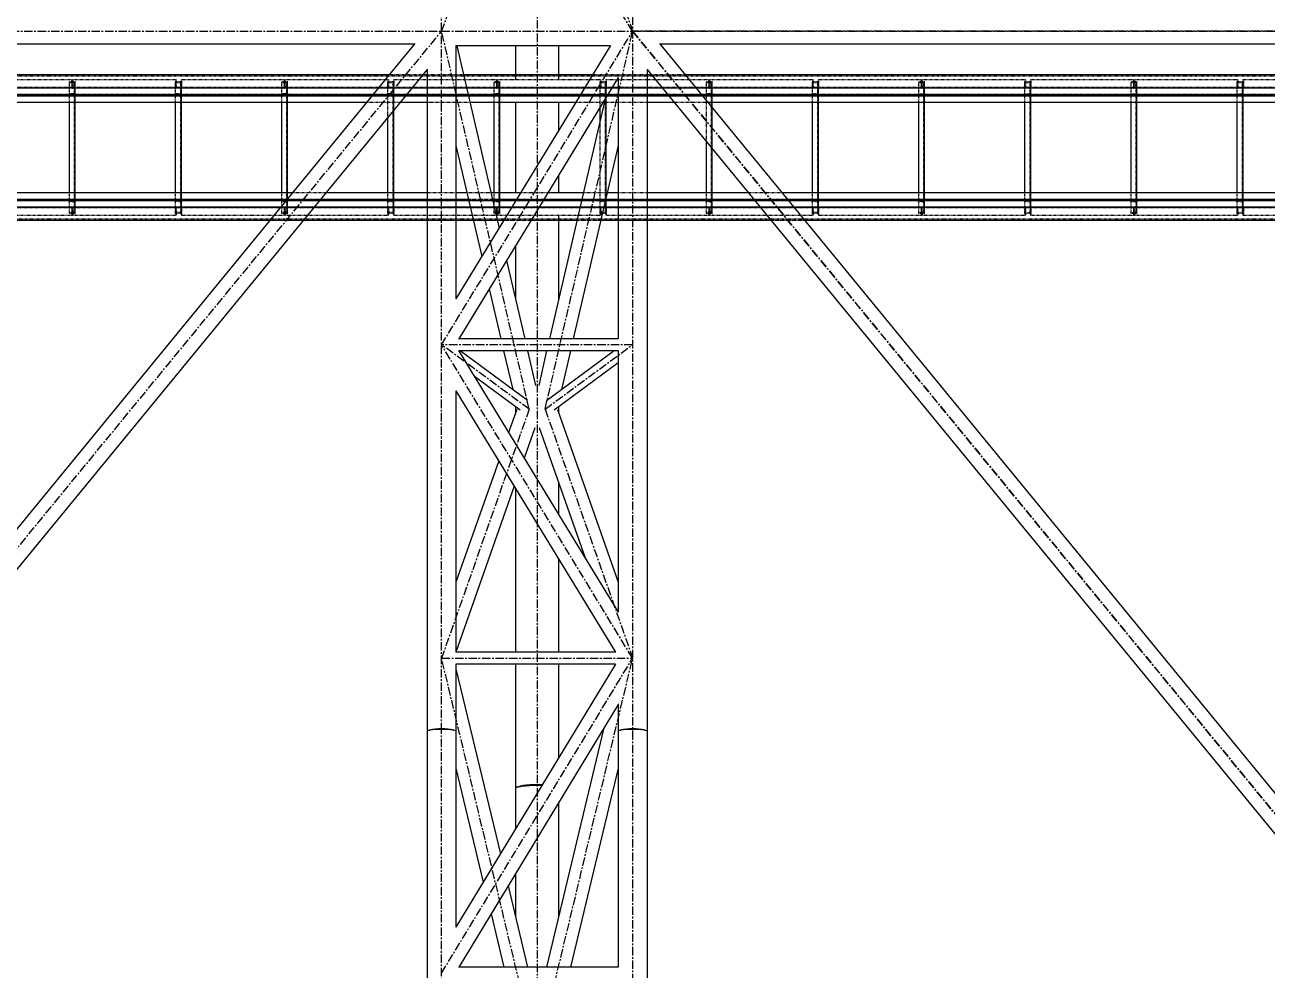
# Model space of a CAD drawing. Header units: millimetres. Extents: x 5143 to 30813, y 232 to 21408.
# Drawn here: x 16332 to 17503, y 16635 to 17526 of the extents above; entities that cross this region are included whole.
import ezdxf

# ---------------------------------------------------------------- set-up
doc = ezdxf.new("R2010")
doc.units = ezdxf.units.MM
doc.header["$LTSCALE"] = 0.25
for name, pattern in [('CENTER', [50.8, 31.75, -6.35, 6.35, -6.35]), ('XKITLINE00', [0]), ('XKITLINE02', [4, 2, -2]), ('XKITLINE03', [6, 3, -1, 1, -1])]:
    doc.linetypes.add(name, pattern=pattern)

msp = doc.modelspace()

# ---------------------------------------------------------------- linework, layer by layer
at = {"color": 8, "linetype": 'CENTER'}
for p, q in [((16725, 16860.1), (16725, 18041.9)), ((16905, 18041.9), (16905, 16860.1)), ((16815, 17975), (16815, 16806.3)), ((16905, 17520), (16725, 17815.4)), ((16807.5, 17754.7), (16725, 17520)), ((16822.5, 17754.7), (16905, 17520)), ((15265, 15740.3), (16725, 17520)), ((15265, 17520), (16725, 17520)), ((16725, 17224.5), (16905, 17520)), ((16725, 17520), (16905, 17520)), ((16807.5, 17163.8), (16725, 17520)), ((16822.5, 17163.8), (16905, 17520)), ((17635, 17520), (16905, 17520)), ((16905, 17520), (17635, 16630.1)), ((17635, 16630.1), (16905, 17520)), ((16905, 17520), (17635, 17520)), ((16905, 16929.1), (16725, 17224.5)), ((16905, 17224.5), (16725, 17224.5)), ((16807.5, 17163.8), (16725, 17224.5)), ((16822.5, 17163.8), (16905, 17224.5)), ((16807.5, 17163.8), (16725, 16929.1)), ((16822.5, 17163.8), (16905, 16929.1)), ((16725, 16632.2), (16905, 16929.1)), ((16725, 16929.1), (16905, 16929.1)), ((16807.5, 16585.3), (16725, 16929.1)), ((16822.5, 16585.3), (16905, 16929.1)), ((16725, 15740.3), (16725, 16860.1)), ((16905, 16860.1), (16905, 15740.3)), ((16815, 16806.3), (16815, 15914.4))]:
    msp.add_line(p, q, dxfattribs=at)
at = {"color": 8, "linetype": 'XKITLINE00'}
for p, q in [((16699.2, 17507.8), (15290.7, 17507.8)), ((16699.8, 17508.4), (15994.5, 16648.8)), ((16884.1, 17506.6), (16738.6, 17267.9)), ((16738.6, 17506.6), (16738.6, 17267.9)), ((16883.9, 17506.3), (16738.6, 17506.3)), ((16739.4, 17506.3), (16779.2, 17334.5)), ((16794.7, 17506.3), (16794.7, 17474.3)), ((16835.3, 17506.3), (16835.3, 17474.3)), ((16930.3, 17508.4), (17635, 16649.3)), ((16930.3, 17508.4), (17635, 16649.3)), ((17635, 17507.8), (16930.7, 17507.8)), ((17635, 17507.8), (16930.7, 17507.8)), ((16711.3, 17484.1), (16010.8, 16630.1)), ((16711.3, 17484.4), (16711.3, 16860.1)), ((16918.6, 17484.4), (16918.6, 16860.1)), ((16918.6, 17484.1), (17619.2, 16630.1)), ((16918.6, 17484.1), (17619.2, 16630.1)), ((16891.3, 17476.6), (16741.2, 17230.2)), ((16891.3, 17476.6), (16891.3, 17230.2)), ((16794.7, 17460.6), (16794.7, 17460.3)), ((16835.3, 17460.6), (16835.3, 17460.3)), ((16794.7, 17452.8), (16794.7, 17367.8)), ((16879, 17456.4), (16826.6, 17230.2)), ((16835.3, 17452.8), (16835.3, 17426.5)), ((16738.6, 17412.5), (16762.9, 17307.7)), ((16891.3, 17412.5), (16849.1, 17230.2)), ((16835.3, 17384.6), (16835.3, 17367.8)), ((16794.7, 17360.3), (16794.7, 17360)), ((16835.3, 17360.3), (16835.3, 17360)), ((16835.3, 17346.3), (16835.3, 17267.6)), ((16794.7, 17318), (16794.7, 17267.6)), ((16786.2, 17304.1), (16803.3, 17230.2)), ((16770, 17277.4), (16780.9, 17230.2)), ((16891.5, 17230.2), (16741, 17230.2)), ((16741.1, 17219), (16891.3, 16972.4)), ((16891.3, 17218.8), (16741.2, 17218.8)), ((16806.1, 17171.9), (16742.4, 17218.8)), ((16783.5, 17218.8), (16792, 17182.3)), ((16806, 17218.8), (16813.6, 17186.1)), ((16824, 17218.8), (16816.5, 17186.2)), ((16887.7, 17218.8), (16823.7, 17171.7)), ((16846.5, 17218.8), (16838, 17182.3)), ((16891.3, 17219), (16891.3, 16972.4)), ((16891.3, 17207.4), (16831, 17163)), ((16799.1, 17162.9), (16756, 17194.7)), ((16738.6, 17181.2), (16888.8, 16934.8)), ((16738.6, 17181.2), (16738.6, 16934.8)), ((16794.7, 17166.1), (16794.7, 17160.4)), ((16835.3, 17166.2), (16835.3, 17160.4)), ((16795.8, 17163.5), (16788.2, 17141.8)), ((16834.2, 17163.4), (16891.3, 17000.9)), ((16812.9, 17146.3), (16802.9, 17117.6)), ((16817, 17146.5), (16860.2, 17023.6)), ((16778.8, 17115.2), (16738.6, 17000.9)), ((16793.5, 17091.1), (16738.6, 16934.9)), ((16794.7, 17089.2), (16794.7, 16934.8)), ((16835.3, 17094.4), (16835.3, 17064.4)), ((16835.3, 17022.5), (16835.3, 16934.8)), ((16889, 16934.8), (16738.5, 16934.8)), ((16888.8, 16923.5), (16738.6, 16675.7)), ((16738.6, 16923.5), (16738.6, 16860.1)), ((16888.8, 16923.4), (16738.6, 16923.4)), ((16794.7, 16923.4), (16794.7, 16806.3)), ((16835.3, 16923.4), (16835.3, 16835.2)), ((16738.6, 16919.1), (16780.5, 16744.8)), ((16891.3, 16885.5), (16741.2, 16637.9)), ((16891.3, 16886), (16891.3, 16860.1)), ((16716.5, 16862), (16714.3, 16861.6)), ((16716.9, 16861.9), (16714.8, 16861.5)), ((16719.1, 16862.3), (16716.5, 16862)), ((16719.1, 16861.8), (16716.5, 16861.5)), ((16719.3, 16862.2), (16716.9, 16861.9)), ((16722, 16862.4), (16719.1, 16862.3)), ((16722, 16861.9), (16719.1, 16861.8)), ((16722.1, 16862.3), (16719.3, 16862.2)), ((16725, 16862.5), (16722, 16862.4)), ((16725, 16861.9), (16722, 16861.9)), ((16725, 16862.4), (16722.1, 16862.3)), ((16728, 16862.4), (16725, 16862.5)), ((16727.9, 16862.3), (16725, 16862.4)), ((16728, 16861.9), (16725, 16861.9)), ((16730.7, 16862.2), (16727.9, 16862.3)), ((16730.9, 16862.3), (16728, 16862.4)), ((16730.9, 16861.8), (16728, 16861.9)), ((16733.1, 16861.9), (16730.7, 16862.2)), ((16733.5, 16862), (16730.9, 16862.3)), ((16733.5, 16861.5), (16730.9, 16861.8)), ((16735.2, 16861.5), (16733.1, 16861.9)), ((16735.7, 16861.6), (16733.5, 16862)), ((16878, 16863.5), (16823.9, 16637.9)), ((16896.5, 16862), (16894.3, 16861.6)), ((16896.9, 16861.9), (16894.8, 16861.5)), ((16899.1, 16862.2), (16896.5, 16862)), ((16899.1, 16861.8), (16896.5, 16861.5)), ((16899.3, 16862.2), (16896.9, 16861.9)), ((16902, 16862.4), (16899.1, 16862.2)), ((16902, 16861.9), (16899.1, 16861.8)), ((16902.1, 16862.3), (16899.3, 16862.2)), ((16905, 16862.5), (16902, 16862.4)), ((16905, 16861.9), (16902, 16861.9)), ((16905, 16862.4), (16902.1, 16862.3)), ((16908, 16862.4), (16905, 16862.5)), ((16907.9, 16862.3), (16905, 16862.4)), ((16908, 16861.9), (16905, 16861.9)), ((16910.7, 16862.2), (16907.9, 16862.3)), ((16910.9, 16862.2), (16908, 16862.4)), ((16910.9, 16861.8), (16908, 16861.9)), ((16913.1, 16861.9), (16910.7, 16862.2)), ((16913.5, 16862), (16910.9, 16862.2)), ((16913.5, 16861.5), (16910.9, 16861.8)), ((16915.2, 16861.5), (16913.1, 16861.9)), ((16915.7, 16861.6), (16913.5, 16862)), ((16711.7, 16860.6), (16711.3, 16860.1)), ((16711.7, 16860.5), (16711.3, 16860.1)), ((16711.3, 16860.1), (16711.3, 15786)), ((16712.7, 16861.1), (16711.7, 16860.6)), ((16712.7, 16860.9), (16711.7, 16860.5)), ((16714.3, 16861.6), (16712.7, 16861.1)), ((16714.3, 16861.3), (16712.7, 16860.9)), ((16713.2, 16861.1), (16713, 16861)), ((16714.8, 16861.5), (16713.2, 16861.1)), ((16716.5, 16861.5), (16714.3, 16861.3)), ((16735.7, 16861.3), (16733.5, 16861.5)), ((16736.8, 16861.1), (16735.2, 16861.5)), ((16737.3, 16861.1), (16735.7, 16861.6)), ((16737.3, 16860.9), (16735.7, 16861.3)), ((16737, 16861), (16736.8, 16861.1)), ((16738.3, 16860.6), (16737.3, 16861.1)), ((16738.3, 16860.5), (16737.3, 16860.9)), ((16738.3, 16860.6), (16738.6, 16860.1)), ((16738.3, 16860.5), (16738.6, 16860.1)), ((16738.6, 16860.1), (16738.6, 16675.7)), ((16891.7, 16860.6), (16891.3, 16860.1)), ((16891.7, 16860.5), (16891.3, 16860.1)), ((16891.3, 16860.1), (16891.3, 16637.9)), ((16892.7, 16861.1), (16891.7, 16860.6)), ((16892.7, 16860.9), (16891.7, 16860.5)), ((16894.3, 16861.6), (16892.7, 16861.1)), ((16894.3, 16861.3), (16892.7, 16860.9)), ((16893.2, 16861.1), (16893, 16861)), ((16894.8, 16861.5), (16893.2, 16861.1)), ((16896.5, 16861.5), (16894.3, 16861.3)), ((16915.7, 16861.3), (16913.5, 16861.5)), ((16916.8, 16861.1), (16915.2, 16861.5)), ((16917.3, 16861.1), (16915.7, 16861.6)), ((16917.3, 16860.9), (16915.7, 16861.3)), ((16917, 16861), (16916.8, 16861.1)), ((16918.3, 16860.6), (16917.3, 16861.1)), ((16918.3, 16860.5), (16917.3, 16860.9)), ((16918.3, 16860.6), (16918.6, 16860.1)), ((16918.3, 16860.5), (16918.6, 16860.1)), ((16918.6, 16860.1), (16918.6, 15786)), ((16738.6, 16825.3), (16764.3, 16718.1)), ((16891.3, 16825.3), (16846.4, 16637.9)), ((16795, 16806.9), (16794.7, 16806.3)), ((16795, 16806.8), (16794.7, 16806.3)), ((16794.7, 16806.3), (16794.7, 16768.2)), ((16795.9, 16807.5), (16795, 16806.9)), ((16795.9, 16807.2), (16795, 16806.8)), ((16797.4, 16808), (16795.9, 16807.5)), ((16797.4, 16807.6), (16795.9, 16807.2)), ((16799.4, 16808.5), (16797.4, 16808)), ((16799.4, 16808), (16797.4, 16807.6)), ((16798.4, 16807.9), (16797.9, 16807.7)), ((16800.3, 16808.4), (16798.4, 16807.9)), ((16801.9, 16809), (16799.4, 16808.5)), ((16801.9, 16808.4), (16799.4, 16808)), ((16802.7, 16808.8), (16800.3, 16808.4)), ((16804.8, 16809.3), (16801.9, 16809)), ((16804.8, 16808.6), (16801.9, 16808.4)), ((16805.4, 16809.2), (16802.7, 16808.8)), ((16808.1, 16809.6), (16804.8, 16809.3)), ((16808.1, 16808.8), (16804.8, 16808.6)), ((16808.5, 16809.4), (16805.4, 16809.2)), ((16811.5, 16809.7), (16808.1, 16809.6)), ((16811.5, 16809), (16808.1, 16808.8)), ((16811.7, 16809.5), (16808.5, 16809.4)), ((16815, 16809.8), (16811.5, 16809.7)), ((16815, 16809), (16811.5, 16809)), ((16815, 16809.6), (16811.7, 16809.5)), ((16818.5, 16809.7), (16815, 16809.8)), ((16818.3, 16809.5), (16815, 16809.6)), ((16818.5, 16809), (16815, 16809)), ((16819.7, 16809.5), (16818.3, 16809.5)), ((16819.8, 16809.7), (16818.5, 16809.7)), ((16819.4, 16808.9), (16818.5, 16809)), ((16835.3, 16793), (16835.3, 16685.5)), ((16794.7, 16726.1), (16794.7, 16685.5)), ((16787.7, 16714.6), (16806.1, 16637.9)), ((16771.6, 16688), (16783.6, 16637.9)), ((16891.4, 16637.9), (16741, 16637.9))]:
    msp.add_line(p, q, dxfattribs=at)
at = {"color": 3, "linetype": 'XKITLINE02'}
for p, q in [((17635, 17478.1), (13535, 17478.1)), ((17635, 17477.6), (13535, 17477.6)), ((16377.2, 17474.3), (16279.6, 17474.3)), ((16374.5, 17348.3), (16374.5, 17472.3)), ((16380, 17472.3), (16374.5, 17472.3)), ((16380, 17472.3), (16374.5, 17472.3)), ((16374.5, 17471.6), (16374.5, 17472.3)), ((16379.3, 17471.2), (16374.5, 17471.6)), ((16376.7, 17474.3), (16376.7, 17467.1)), ((16377.2, 17466.3), (16377.2, 17474.3)), ((16475.1, 17474.3), (16377.2, 17474.3)), ((16377.2, 17466.3), (16377.2, 17474.3)), ((16377.8, 17474.3), (16377.8, 17467.1)), ((16379.3, 17348.3), (16379.3, 17472.3)), ((16379.3, 17461.3), (16379.3, 17471.2)), ((16380, 17348.3), (16380, 17472.3)), ((16380, 17460.3), (16380, 17472.3)), ((16474.5, 17474.3), (16474.5, 17466.3)), ((16474.5, 17348.3), (16474.5, 17472.3)), ((16480, 17472.3), (16474.5, 17472.3)), ((16480, 17472.3), (16474.5, 17472.3)), ((16474.5, 17471.6), (16474.5, 17472.3)), ((16479.3, 17471.2), (16474.5, 17471.6)), ((16475.1, 17474.3), (16475.1, 17467.1)), ((16479.3, 17348.3), (16479.3, 17472.3)), ((16479.3, 17461.3), (16479.3, 17471.2)), ((16577.2, 17474.3), (16479.6, 17474.3)), ((16479.6, 17474.3), (16479.6, 17467.1)), ((16480, 17348.3), (16480, 17472.3)), ((16480, 17460.3), (16480, 17472.3)), ((16480.2, 17474.3), (16480.2, 17466.3)), ((16574.5, 17348.3), (16574.5, 17472.3)), ((16580, 17472.3), (16574.5, 17472.3)), ((16580, 17472.3), (16574.5, 17472.3)), ((16574.5, 17471.6), (16574.5, 17472.3)), ((16579.3, 17471.2), (16574.5, 17471.6)), ((16576.7, 17474.3), (16576.7, 17467.1)), ((16577.2, 17466.3), (16577.2, 17474.3)), ((16675.1, 17474.3), (16577.2, 17474.3)), ((16577.2, 17466.3), (16577.2, 17474.3)), ((16577.8, 17474.3), (16577.8, 17467.1)), ((16579.3, 17348.3), (16579.3, 17472.3)), ((16579.3, 17461.3), (16579.3, 17471.2)), ((16580, 17348.3), (16580, 17472.3)), ((16580, 17460.3), (16580, 17472.3)), ((16674.5, 17474.3), (16674.5, 17466.3)), ((16674.5, 17348.3), (16674.5, 17472.3)), ((16680, 17472.3), (16674.5, 17472.3)), ((16680, 17472.3), (16674.5, 17472.3)), ((16674.5, 17471.6), (16674.5, 17472.3)), ((16679.3, 17471.2), (16674.5, 17471.6)), ((16675.1, 17474.3), (16675.1, 17467.1)), ((16707.1, 17479), (16675.6, 17479)), ((16679.3, 17348.3), (16679.3, 17472.3)), ((16679.3, 17461.3), (16679.3, 17471.2)), ((16777.2, 17474.3), (16679.6, 17474.3)), ((16679.6, 17474.3), (16679.6, 17467.1)), ((16680, 17348.3), (16680, 17472.3)), ((16680, 17460.3), (16680, 17472.3)), ((16680.2, 17474.3), (16680.2, 17466.3)), ((16745.7, 17479), (16711.3, 17479)), ((16774.5, 17348.3), (16774.5, 17472.3)), ((16780, 17472.3), (16774.5, 17472.3)), ((16780, 17472.3), (16774.5, 17472.3)), ((16774.5, 17471.6), (16774.5, 17472.3)), ((16779.3, 17471.2), (16774.5, 17471.6)), ((16776.7, 17474.3), (16776.7, 17467.1)), ((16777.2, 17466.3), (16777.2, 17474.3)), ((16875.1, 17474.3), (16777.2, 17474.3)), ((16777.2, 17466.3), (16777.2, 17474.3)), ((16777.8, 17474.3), (16777.8, 17467.1)), ((16779.3, 17348.3), (16779.3, 17472.3)), ((16779.3, 17461.3), (16779.3, 17471.2)), ((16780, 17348.3), (16780, 17472.3)), ((16780, 17460.3), (16780, 17472.3)), ((16918.6, 17479), (16867.2, 17479)), ((16874.5, 17474.3), (16874.5, 17466.3)), ((16874.5, 17348.3), (16874.5, 17472.3)), ((16880, 17472.3), (16874.5, 17472.3)), ((16880, 17472.3), (16874.5, 17472.3)), ((16874.5, 17471.6), (16874.5, 17472.3)), ((16879.3, 17471.2), (16874.5, 17471.6)), ((16875.1, 17474.3), (16875.1, 17467.1)), ((16879.3, 17348.3), (16879.3, 17472.3)), ((16879.3, 17461.3), (16879.3, 17471.2)), ((16920.3, 17474.3), (16879.6, 17474.3)), ((16879.6, 17474.3), (16879.6, 17467.1)), ((16880, 17348.3), (16880, 17472.3)), ((16880, 17460.3), (16880, 17472.3)), ((16880.2, 17474.3), (16880.2, 17466.3)), ((16977.2, 17474.3), (16918.6, 17474.3)), ((16954.4, 17479), (16922.9, 17479)), ((16974.5, 17348.3), (16974.5, 17472.3)), ((16980, 17472.3), (16974.5, 17472.3)), ((16980, 17472.3), (16974.5, 17472.3)), ((16974.5, 17471.6), (16974.5, 17472.3)), ((16979.3, 17471.2), (16974.5, 17471.6)), ((16976.7, 17474.3), (16976.7, 17467.1)), ((16977.2, 17466.3), (16977.2, 17474.3)), ((17075.1, 17474.3), (16977.2, 17474.3)), ((16977.2, 17466.3), (16977.2, 17474.3)), ((16977.8, 17474.3), (16977.8, 17467.1)), ((16979.3, 17348.3), (16979.3, 17472.3)), ((16979.3, 17461.3), (16979.3, 17471.2)), ((16980, 17348.3), (16980, 17472.3)), ((16980, 17460.3), (16980, 17472.3)), ((17074.5, 17474.3), (17074.5, 17466.3)), ((17074.5, 17348.3), (17074.5, 17472.3)), ((17080, 17472.3), (17074.5, 17472.3)), ((17080, 17472.3), (17074.5, 17472.3)), ((17074.5, 17471.6), (17074.5, 17472.3)), ((17079.3, 17471.2), (17074.5, 17471.6)), ((17075.1, 17474.3), (17075.1, 17467.1)), ((17079.3, 17348.3), (17079.3, 17472.3)), ((17079.3, 17461.3), (17079.3, 17471.2)), ((17177.2, 17474.3), (17079.6, 17474.3)), ((17079.6, 17474.3), (17079.6, 17467.1)), ((17080, 17348.3), (17080, 17472.3)), ((17080, 17460.3), (17080, 17472.3)), ((17080.2, 17474.3), (17080.2, 17466.3)), ((17174.5, 17348.3), (17174.5, 17472.3)), ((17180, 17472.3), (17174.5, 17472.3)), ((17180, 17472.3), (17174.5, 17472.3)), ((17174.5, 17471.6), (17174.5, 17472.3)), ((17179.3, 17471.2), (17174.5, 17471.6)), ((17176.7, 17474.3), (17176.7, 17467.1)), ((17275.1, 17474.3), (17177.2, 17474.3)), ((17177.2, 17466.3), (17177.2, 17474.3)), ((17177.2, 17466.3), (17177.2, 17474.3)), ((17177.8, 17474.3), (17177.8, 17467.1)), ((17179.3, 17348.3), (17179.3, 17472.3)), ((17179.3, 17461.3), (17179.3, 17471.2)), ((17180, 17348.3), (17180, 17472.3)), ((17180, 17460.3), (17180, 17472.3)), ((17274.5, 17474.3), (17274.5, 17466.3)), ((17274.5, 17348.3), (17274.5, 17472.3)), ((17280, 17472.3), (17274.5, 17472.3)), ((17280, 17472.3), (17274.5, 17472.3)), ((17274.5, 17471.6), (17274.5, 17472.3)), ((17279.3, 17471.2), (17274.5, 17471.6)), ((17275.1, 17474.3), (17275.1, 17467.1)), ((17279.3, 17348.3), (17279.3, 17472.3)), ((17279.3, 17461.3), (17279.3, 17471.2)), ((17377.2, 17474.3), (17279.6, 17474.3)), ((17279.6, 17474.3), (17279.6, 17467.1)), ((17280, 17348.3), (17280, 17472.3)), ((17280, 17460.3), (17280, 17472.3)), ((17280.2, 17474.3), (17280.2, 17466.3)), ((17374.5, 17348.3), (17374.5, 17472.3)), ((17380, 17472.3), (17374.5, 17472.3)), ((17380, 17472.3), (17374.5, 17472.3)), ((17374.5, 17471.6), (17374.5, 17472.3)), ((17379.3, 17471.2), (17374.5, 17471.6)), ((17376.7, 17474.3), (17376.7, 17467.1)), ((17475.1, 17474.3), (17377.2, 17474.3)), ((17377.2, 17466.3), (17377.2, 17474.3)), ((17377.2, 17466.3), (17377.2, 17474.3)), ((17377.8, 17474.3), (17377.8, 17467.1)), ((17379.3, 17348.3), (17379.3, 17472.3)), ((17379.3, 17461.3), (17379.3, 17471.2)), ((17380, 17348.3), (17380, 17472.3)), ((17380, 17460.3), (17380, 17472.3)), ((17474.5, 17474.3), (17474.5, 17466.3)), ((17474.5, 17348.3), (17474.5, 17472.3)), ((17480, 17472.3), (17474.5, 17472.3)), ((17480, 17472.3), (17474.5, 17472.3)), ((17474.5, 17471.6), (17474.5, 17472.3)), ((17479.3, 17471.2), (17474.5, 17471.6)), ((17475.1, 17474.3), (17475.1, 17467.1)), ((17479.3, 17348.3), (17479.3, 17472.3)), ((17479.3, 17461.3), (17479.3, 17471.2)), ((17577.2, 17474.3), (17479.6, 17474.3)), ((17479.6, 17474.3), (17479.6, 17467.1)), ((17480, 17348.3), (17480, 17472.3)), ((17480, 17460.3), (17480, 17472.3)), ((17480.2, 17474.3), (17480.2, 17466.3)), ((17635, 17460.4), (13535, 17460.4)), ((17635, 17460.3), (13535, 17460.3)), ((17635, 17459.8), (13535, 17459.8)), ((17635, 17459.4), (13535, 17459.4)), ((17635, 17459), (13575, 17459)), ((16376.7, 17467.1), (16274.3, 17467.1)), ((16377.2, 17466.3), (16274.3, 17466.3)), ((16371.4, 17467.1), (16371.4, 17466.3)), ((16379.3, 17461.3), (16374.5, 17461)), ((16374.5, 17460.3), (16374.5, 17461)), ((16380, 17460.3), (16374.5, 17460.3)), ((16480.3, 17466.3), (16377.2, 17466.3)), ((16380, 17466.3), (16377.2, 17466.3)), ((16480.3, 17467.1), (16377.8, 17467.1)), ((16383, 17467.1), (16383, 17466.3)), ((16576.7, 17467.1), (16474.3, 17467.1)), ((16474.3, 17467.1), (16474.3, 17466.3)), ((16577.2, 17466.3), (16474.3, 17466.3)), ((16479.3, 17461.3), (16474.5, 17461)), ((16474.5, 17460.3), (16474.5, 17461)), ((16480, 17460.3), (16474.5, 17460.3)), ((16480.3, 17467.1), (16480.3, 17466.3)), ((16571.4, 17467.1), (16571.4, 17466.3)), ((16579.3, 17461.3), (16574.5, 17461)), ((16574.5, 17460.3), (16574.5, 17461)), ((16580, 17460.3), (16574.5, 17460.3)), ((16680.3, 17466.3), (16577.2, 17466.3)), ((16672.1, 17466.3), (16577.2, 17466.3)), ((16680.3, 17467.1), (16577.8, 17467.1)), ((16583, 17467.1), (16583, 17466.3)), ((16690.7, 17459), (16659.2, 17459)), ((16776.7, 17467.1), (16674.3, 17467.1)), ((16674.3, 17467.1), (16674.3, 17466.3)), ((16777.2, 17466.3), (16674.3, 17466.3)), ((16679.3, 17461.3), (16674.5, 17461)), ((16674.5, 17460.3), (16674.5, 17461)), ((16680, 17460.3), (16674.5, 17460.3)), ((16748.7, 17466.3), (16680.2, 17466.3)), ((16680.3, 17467.1), (16680.3, 17466.3)), ((16750.4, 17459), (16711.3, 17459)), ((16771.4, 17467.1), (16771.4, 17466.3)), ((16779.3, 17461.3), (16774.5, 17461)), ((16774.5, 17460.3), (16774.5, 17461)), ((16780, 17460.3), (16774.5, 17460.3)), ((16880.3, 17466.3), (16777.2, 17466.3)), ((16860.3, 17466.3), (16777.2, 17466.3)), ((16880.3, 17467.1), (16777.8, 17467.1)), ((16783, 17467.1), (16783, 17466.3)), ((16918.6, 17459), (16855.1, 17459)), ((16976.7, 17467.1), (16874.3, 17467.1)), ((16921.8, 17467.1), (16874.3, 17467.1)), ((16874.3, 17467.1), (16874.3, 17466.3)), ((16964.8, 17466.3), (16874.3, 17466.3)), ((16879.3, 17461.3), (16874.5, 17461)), ((16874.5, 17460.3), (16874.5, 17461)), ((16880, 17460.3), (16874.5, 17460.3)), ((16880.3, 17467.1), (16880.3, 17466.3)), ((16977.2, 17466.3), (16921.8, 17466.3)), ((16970.8, 17459), (16939.3, 17459)), ((16971.4, 17467.1), (16971.4, 17466.3)), ((16979.3, 17461.3), (16974.5, 17461)), ((16974.5, 17460.3), (16974.5, 17461)), ((16980, 17460.3), (16974.5, 17460.3)), ((17080.3, 17466.3), (16977.2, 17466.3)), ((16980, 17466.3), (16977.2, 17466.3)), ((17080.3, 17467.1), (16977.8, 17467.1)), ((16983, 17467.1), (16983, 17466.3)), ((17176.7, 17467.1), (17074.3, 17467.1)), ((17074.3, 17467.1), (17074.3, 17466.3)), ((17177.2, 17466.3), (17074.3, 17466.3)), ((17079.3, 17461.3), (17074.5, 17461)), ((17074.5, 17460.3), (17074.5, 17461)), ((17080, 17460.3), (17074.5, 17460.3)), ((17080.3, 17467.1), (17080.3, 17466.3)), ((17171.4, 17467.1), (17171.4, 17466.3)), ((17174.5, 17461), (17179.3, 17461.3)), ((17174.5, 17460.3), (17174.5, 17461)), ((17180, 17460.3), (17174.5, 17460.3)), ((17280.3, 17466.3), (17177.2, 17466.3)), ((17180, 17466.3), (17177.2, 17466.3)), ((17280.3, 17467.1), (17177.8, 17467.1)), ((17183, 17467.1), (17183, 17466.3)), ((17376.7, 17467.1), (17274.3, 17467.1)), ((17274.3, 17467.1), (17274.3, 17466.3)), ((17377.2, 17466.3), (17274.3, 17466.3)), ((17274.5, 17461), (17279.3, 17461.3)), ((17274.5, 17460.3), (17274.5, 17461)), ((17280, 17460.3), (17274.5, 17460.3)), ((17280.3, 17467.1), (17280.3, 17466.3)), ((17371.4, 17467.1), (17371.4, 17466.3)), ((17374.5, 17461), (17379.3, 17461.3)), ((17374.5, 17460.3), (17374.5, 17461)), ((17380, 17460.3), (17374.5, 17460.3)), ((17480.3, 17466.3), (17377.2, 17466.3)), ((17380, 17466.3), (17377.2, 17466.3)), ((17480.3, 17467.1), (17377.8, 17467.1)), ((17383, 17467.1), (17383, 17466.3)), ((17576.7, 17467.1), (17474.3, 17467.1)), ((17474.3, 17467.1), (17474.3, 17466.3)), ((17577.2, 17466.3), (17474.3, 17466.3)), ((17474.5, 17461), (17479.3, 17461.3)), ((17474.5, 17460.3), (17474.5, 17461)), ((17480, 17460.3), (17474.5, 17460.3)), ((17480.3, 17467.1), (17480.3, 17466.3)), ((16685.6, 17452.8), (16654.1, 17452.8)), ((16751.8, 17452.8), (16711.3, 17452.8)), ((16876.8, 17452.8), (16851.3, 17452.8)), ((16918.6, 17452.8), (16878.2, 17452.8)), ((16975.9, 17452.8), (16944.4, 17452.8)), ((16980, 17409.4), (16980, 17447.8)), ((16874.5, 17348.3), (16874.5, 17436.8)), ((16374.5, 17348.3), (16374.5, 17367.8)), ((16380, 17348.3), (16380, 17367.8)), ((16474.5, 17348.3), (16474.5, 17367.8)), ((16480, 17348.3), (16480, 17367.8)), ((16574.5, 17348.3), (16574.5, 17367.8)), ((16580, 17348.3), (16580, 17367.8)), ((16615.9, 17367.8), (16584.4, 17367.8)), ((16674.5, 17348.3), (16674.5, 17367.8)), ((16680, 17348.3), (16680, 17367.8)), ((16738.6, 17367.8), (16711.3, 17367.8)), ((16771.5, 17367.8), (16749, 17367.8)), ((16774.5, 17348.3), (16774.5, 17367.8)), ((16780, 17348.3), (16780, 17367.8)), ((16825, 17367.8), (16799.5, 17367.8)), ((16881, 17367.8), (16858.5, 17367.8)), ((16918.6, 17367.8), (16891.3, 17367.8)), ((16974.5, 17348.3), (16974.5, 17367.8)), ((16980, 17348.3), (16980, 17367.8)), ((17045.6, 17367.8), (17014.1, 17367.8)), ((17074.5, 17348.3), (17074.5, 17367.8)), ((17080, 17348.3), (17080, 17367.8)), ((17174.5, 17348.3), (17174.5, 17367.8)), ((17180, 17348.3), (17180, 17367.8)), ((17274.5, 17348.3), (17274.5, 17367.8)), ((17280, 17348.3), (17280, 17367.8)), ((17374.5, 17348.3), (17374.5, 17367.8)), ((17380, 17348.3), (17380, 17367.8)), ((17474.5, 17348.3), (17474.5, 17367.8)), ((17480, 17348.3), (17480, 17367.8)), ((17635, 17361.1), (13535, 17361.1)), ((17635, 17360.7), (13535, 17360.7)), ((17635, 17360.3), (13535, 17360.3)), ((17635, 17360.2), (13535, 17360.2)), ((16377.2, 17354.3), (16274.3, 17354.3)), ((16376.7, 17353.5), (16274.3, 17353.5)), ((16371.4, 17354.3), (16371.4, 17353.5)), ((16380, 17360.3), (16374.5, 17360.3)), ((16374.5, 17359.6), (16374.5, 17360.3)), ((16379.3, 17359.2), (16374.5, 17359.6)), ((16376.7, 17353.5), (16376.7, 17346.3)), ((16377.2, 17346.3), (16377.2, 17354.3)), ((16480.3, 17354.3), (16377.2, 17354.3)), ((16377.2, 17346.3), (16377.2, 17354.3)), ((16480.3, 17353.5), (16377.8, 17353.5)), ((16377.8, 17353.5), (16377.8, 17346.3)), ((16379.3, 17349.3), (16379.3, 17359.2)), ((16380, 17348.3), (16380, 17360.3)), ((16383, 17354.3), (16383, 17353.5)), ((16577.2, 17354.3), (16474.3, 17354.3)), ((16474.3, 17354.3), (16474.3, 17353.5)), ((16576.7, 17353.5), (16474.3, 17353.5)), ((16480, 17360.3), (16474.5, 17360.3)), ((16474.5, 17359.6), (16474.5, 17360.3)), ((16479.3, 17359.2), (16474.5, 17359.6)), ((16474.5, 17354.3), (16474.5, 17346.3)), ((16475.1, 17353.5), (16475.1, 17346.3)), ((16479.3, 17349.3), (16479.3, 17359.2)), ((16479.6, 17353.5), (16479.6, 17346.3)), ((16480, 17348.3), (16480, 17360.3)), ((16480.2, 17354.3), (16480.2, 17346.3)), ((16480.3, 17354.3), (16480.3, 17353.5)), ((16571.4, 17354.3), (16571.4, 17353.5)), ((16580, 17360.3), (16574.5, 17360.3)), ((16574.5, 17359.6), (16574.5, 17360.3)), ((16579.3, 17359.2), (16574.5, 17359.6)), ((16576.7, 17353.5), (16576.7, 17346.3)), ((16577.2, 17354.3), (16577.2, 17346.3)), ((16680.3, 17354.3), (16577.2, 17354.3)), ((16577.2, 17354.3), (16577.2, 17346.3)), ((16680.3, 17353.5), (16577.8, 17353.5)), ((16577.8, 17353.5), (16577.8, 17346.3)), ((16610.8, 17361.6), (16579.3, 17361.6)), ((16579.3, 17349.3), (16579.3, 17359.2)), ((16580, 17348.3), (16580, 17360.3)), ((16583, 17354.3), (16583, 17353.5)), ((16777.2, 17354.3), (16674.3, 17354.3)), ((16674.3, 17354.3), (16674.3, 17353.5)), ((16776.7, 17353.5), (16674.3, 17353.5)), ((16680, 17360.3), (16674.5, 17360.3)), ((16674.5, 17359.6), (16674.5, 17360.3)), ((16679.3, 17359.2), (16674.5, 17359.6)), ((16674.5, 17354.3), (16674.5, 17346.3)), ((16675.1, 17353.5), (16675.1, 17346.3)), ((16679.3, 17349.3), (16679.3, 17359.2)), ((16679.6, 17353.5), (16679.6, 17346.3)), ((16680, 17348.3), (16680, 17360.3)), ((16680.2, 17354.3), (16680.2, 17346.3)), ((16680.3, 17354.3), (16680.3, 17353.5)), ((16738.6, 17361.6), (16711.3, 17361.6)), ((16772.9, 17361.6), (16750.4, 17361.6)), ((16771.4, 17354.3), (16771.4, 17353.5)), ((16780, 17360.3), (16774.5, 17360.3)), ((16774.5, 17359.6), (16774.5, 17360.3)), ((16779.3, 17359.2), (16774.5, 17359.6)), ((16776.7, 17353.5), (16776.7, 17346.3)), ((16777.2, 17346.3), (16777.2, 17354.3)), ((16880.3, 17354.3), (16777.2, 17354.3)), ((16777.2, 17346.3), (16777.2, 17354.3)), ((16880.3, 17353.5), (16777.8, 17353.5)), ((16777.8, 17353.5), (16777.8, 17346.3)), ((16779.3, 17349.3), (16779.3, 17359.2)), ((16780, 17348.3), (16780, 17360.3)), ((16783, 17354.3), (16783, 17353.5)), ((16821.3, 17361.6), (16795.7, 17361.6)), ((16879.5, 17361.6), (16857.1, 17361.6)), ((16977.2, 17354.3), (16874.3, 17354.3)), ((16874.3, 17354.3), (16874.3, 17353.5)), ((16976.7, 17353.5), (16874.3, 17353.5)), ((16880, 17360.3), (16874.5, 17360.3)), ((16874.5, 17359.6), (16874.5, 17360.3)), ((16879.3, 17359.2), (16874.5, 17359.6)), ((16874.5, 17354.3), (16874.5, 17346.3)), ((16875.1, 17353.5), (16875.1, 17346.3)), ((16879.3, 17349.3), (16879.3, 17359.2)), ((16879.6, 17353.5), (16879.6, 17346.3)), ((16880, 17348.3), (16880, 17360.3)), ((16880.2, 17354.3), (16880.2, 17346.3)), ((16880.3, 17354.3), (16880.3, 17353.5)), ((16918.6, 17361.6), (16891.3, 17361.6)), ((16971.4, 17354.3), (16971.4, 17353.5)), ((16980, 17360.3), (16974.5, 17360.3)), ((16974.5, 17359.6), (16974.5, 17360.3)), ((16979.3, 17359.2), (16974.5, 17359.6)), ((16976.7, 17353.5), (16976.7, 17346.3)), ((16977.2, 17346.3), (16977.2, 17354.3)), ((17080.3, 17354.3), (16977.2, 17354.3)), ((16977.2, 17346.3), (16977.2, 17354.3)), ((17080.3, 17353.5), (16977.8, 17353.5)), ((16977.8, 17353.5), (16977.8, 17346.3)), ((16979.3, 17349.3), (16979.3, 17359.2)), ((16980, 17348.3), (16980, 17360.3)), ((16983, 17354.3), (16983, 17353.5)), ((17050.7, 17361.6), (17019.2, 17361.6)), ((17177.2, 17354.3), (17074.3, 17354.3)), ((17074.3, 17354.3), (17074.3, 17353.5)), ((17176.7, 17353.5), (17074.3, 17353.5)), ((17080, 17360.3), (17074.5, 17360.3)), ((17074.5, 17359.6), (17074.5, 17360.3)), ((17079.3, 17359.2), (17074.5, 17359.6)), ((17074.5, 17354.3), (17074.5, 17346.3)), ((17075.1, 17353.5), (17075.1, 17346.3)), ((17079.3, 17349.3), (17079.3, 17359.2)), ((17079.6, 17353.5), (17079.6, 17346.3)), ((17080, 17348.3), (17080, 17360.3)), ((17080.2, 17354.3), (17080.2, 17346.3)), ((17080.3, 17354.3), (17080.3, 17353.5)), ((17171.4, 17354.3), (17171.4, 17353.5)), ((17180, 17360.3), (17174.5, 17360.3)), ((17174.5, 17359.6), (17174.5, 17360.3)), ((17179.3, 17359.2), (17174.5, 17359.6)), ((17176.7, 17353.5), (17176.7, 17346.3)), ((17280.3, 17354.3), (17177.2, 17354.3)), ((17177.2, 17346.3), (17177.2, 17354.3)), ((17177.2, 17346.3), (17177.2, 17354.3)), ((17280.3, 17353.5), (17177.8, 17353.5)), ((17177.8, 17353.5), (17177.8, 17346.3)), ((17179.3, 17349.3), (17179.3, 17359.2)), ((17180, 17348.3), (17180, 17360.3)), ((17183, 17354.3), (17183, 17353.5)), ((17377.2, 17354.3), (17274.3, 17354.3)), ((17274.3, 17354.3), (17274.3, 17353.5)), ((17376.7, 17353.5), (17274.3, 17353.5)), ((17280, 17360.3), (17274.5, 17360.3)), ((17274.5, 17359.6), (17274.5, 17360.3)), ((17279.3, 17359.2), (17274.5, 17359.6)), ((17274.5, 17354.3), (17274.5, 17346.3)), ((17275.1, 17353.5), (17275.1, 17346.3)), ((17279.3, 17349.3), (17279.3, 17359.2)), ((17279.6, 17353.5), (17279.6, 17346.3)), ((17280, 17348.3), (17280, 17360.3)), ((17280.2, 17354.3), (17280.2, 17346.3)), ((17280.3, 17354.3), (17280.3, 17353.5)), ((17371.4, 17354.3), (17371.4, 17353.5)), ((17380, 17360.3), (17374.5, 17360.3)), ((17374.5, 17359.6), (17374.5, 17360.3)), ((17379.3, 17359.2), (17374.5, 17359.6)), ((17376.7, 17353.5), (17376.7, 17346.3)), ((17480.3, 17354.3), (17377.2, 17354.3)), ((17377.2, 17346.3), (17377.2, 17354.3)), ((17377.2, 17346.3), (17377.2, 17354.3)), ((17480.3, 17353.5), (17377.8, 17353.5)), ((17377.8, 17353.5), (17377.8, 17346.3)), ((17379.3, 17349.3), (17379.3, 17359.2)), ((17380, 17348.3), (17380, 17360.3)), ((17383, 17354.3), (17383, 17353.5)), ((17577.2, 17354.3), (17474.3, 17354.3)), ((17474.3, 17354.3), (17474.3, 17353.5)), ((17576.7, 17353.5), (17474.3, 17353.5)), ((17480, 17360.3), (17474.5, 17360.3)), ((17474.5, 17359.6), (17474.5, 17360.3)), ((17479.3, 17359.2), (17474.5, 17359.6)), ((17474.5, 17354.3), (17474.5, 17346.3)), ((17475.1, 17353.5), (17475.1, 17346.3)), ((17479.3, 17349.3), (17479.3, 17359.2)), ((17479.6, 17353.5), (17479.6, 17346.3)), ((17480, 17348.3), (17480, 17360.3)), ((17480.2, 17354.3), (17480.2, 17346.3)), ((17480.3, 17354.3), (17480.3, 17353.5)), ((17635, 17343), (13535, 17343)), ((17635, 17342.4), (13535, 17342.4)), ((17635, 17341.6), (13572.9, 17341.6)), ((16377.2, 17346.3), (16279.6, 17346.3)), ((16379.3, 17349.3), (16374.5, 17349)), ((16374.5, 17348.3), (16374.5, 17349)), ((16380, 17348.3), (16374.5, 17348.3)), ((16380, 17348.3), (16374.5, 17348.3)), ((16475.1, 17346.3), (16377.2, 17346.3)), ((16479.3, 17349.3), (16474.5, 17349)), ((16474.5, 17348.3), (16474.5, 17349)), ((16480, 17348.3), (16474.5, 17348.3)), ((16480, 17348.3), (16474.5, 17348.3)), ((16577.2, 17346.3), (16479.6, 17346.3)), ((16594.4, 17341.6), (16562.9, 17341.6)), ((16579.3, 17349.3), (16574.5, 17349)), ((16574.5, 17348.3), (16574.5, 17349)), ((16580, 17348.3), (16574.5, 17348.3)), ((16580, 17348.3), (16574.5, 17348.3)), ((16675.1, 17346.3), (16577.2, 17346.3)), ((16679.3, 17349.3), (16674.5, 17349)), ((16674.5, 17348.3), (16674.5, 17349)), ((16680, 17348.3), (16674.5, 17348.3)), ((16680, 17348.3), (16674.5, 17348.3)), ((16777.2, 17346.3), (16679.6, 17346.3)), ((16738.6, 17341.6), (16711.3, 17341.6)), ((16777.6, 17341.6), (16755.1, 17341.6)), ((16779.3, 17349.3), (16774.5, 17349)), ((16774.5, 17348.3), (16774.5, 17349)), ((16780, 17348.3), (16774.5, 17348.3)), ((16780, 17348.3), (16774.5, 17348.3)), ((16875.1, 17346.3), (16777.2, 17346.3)), ((16809.1, 17341.6), (16783.5, 17341.6)), ((16874.9, 17341.6), (16852.4, 17341.6)), ((16879.3, 17349.3), (16874.5, 17349)), ((16874.5, 17348.3), (16874.5, 17349)), ((16880, 17348.3), (16874.5, 17348.3)), ((16880, 17348.3), (16874.5, 17348.3)), ((16977.2, 17346.3), (16879.6, 17346.3)), ((16918.6, 17341.6), (16891.3, 17341.6)), ((16979.3, 17349.3), (16974.5, 17349)), ((16974.5, 17348.3), (16974.5, 17349)), ((16980, 17348.3), (16974.5, 17348.3)), ((16980, 17348.3), (16974.5, 17348.3)), ((17075.1, 17346.3), (16977.2, 17346.3)), ((17067.1, 17341.6), (17035.6, 17341.6)), ((17079.3, 17349.3), (17074.5, 17349)), ((17074.5, 17348.3), (17074.5, 17349)), ((17080, 17348.3), (17074.5, 17348.3)), ((17080, 17348.3), (17074.5, 17348.3)), ((17177.2, 17346.3), (17079.6, 17346.3)), ((17174.5, 17349), (17179.3, 17349.3)), ((17174.5, 17348.3), (17174.5, 17349)), ((17180, 17348.3), (17174.5, 17348.3)), ((17180, 17348.3), (17174.5, 17348.3)), ((17275.1, 17346.3), (17177.2, 17346.3)), ((17274.5, 17349), (17279.3, 17349.3)), ((17274.5, 17348.3), (17274.5, 17349)), ((17280, 17348.3), (17274.5, 17348.3)), ((17280, 17348.3), (17274.5, 17348.3)), ((17377.2, 17346.3), (17279.6, 17346.3)), ((17374.5, 17349), (17379.3, 17349.3)), ((17374.5, 17348.3), (17374.5, 17349)), ((17380, 17348.3), (17374.5, 17348.3)), ((17380, 17348.3), (17374.5, 17348.3)), ((17475.1, 17346.3), (17377.2, 17346.3)), ((17474.5, 17349), (17479.3, 17349.3)), ((17474.5, 17348.3), (17474.5, 17349)), ((17480, 17348.3), (17474.5, 17348.3)), ((17480, 17348.3), (17474.5, 17348.3)), ((17577.2, 17346.3), (17479.6, 17346.3))]:
    msp.add_line(p, q, dxfattribs=at)
at = {"color": 7, "linetype": 'XKITLINE00'}
for p, q in [((16675.6, 17479), (15314.4, 17479)), ((16711.3, 17479), (16707.1, 17479)), ((16867.2, 17479), (16745.7, 17479)), ((16922.9, 17479), (16918.6, 17479)), ((17635, 17479), (16954.4, 17479)), ((16659.2, 17459), (15330.8, 17459)), ((16711.3, 17459), (16690.7, 17459)), ((16855.1, 17459), (16750.4, 17459)), ((16939.3, 17459), (16918.6, 17459)), ((17635, 17459), (16970.8, 17459)), ((16654.1, 17452.8), (15335.9, 17452.8)), ((16374.5, 17367.8), (16374.5, 17452.8)), ((16380, 17367.8), (16380, 17452.8)), ((16474.5, 17367.8), (16474.5, 17452.8)), ((16480, 17367.8), (16480, 17452.8)), ((16574.5, 17367.8), (16574.5, 17452.8)), ((16580, 17367.8), (16580, 17452.8)), ((16711.3, 17452.8), (16685.6, 17452.8)), ((16851.3, 17452.8), (16751.8, 17452.8)), ((16774.5, 17367.8), (16774.5, 17452.8)), ((16780, 17367.8), (16780, 17452.8)), ((16874.5, 17436.8), (16874.5, 17449)), ((16878.2, 17452.8), (16876.8, 17452.8)), ((16944.4, 17452.8), (16918.6, 17452.8)), ((17635, 17452.8), (16975.9, 17452.8)), ((16980, 17447.8), (16980, 17452.8)), ((17074.5, 17367.8), (17074.5, 17452.8)), ((17080, 17367.8), (17080, 17452.8)), ((17174.5, 17367.8), (17174.5, 17452.8)), ((17180, 17367.8), (17180, 17452.8)), ((17274.5, 17367.8), (17274.5, 17452.8)), ((17280, 17367.8), (17280, 17452.8)), ((17374.5, 17367.8), (17374.5, 17452.8)), ((17380, 17367.8), (17380, 17452.8)), ((17474.5, 17367.8), (17474.5, 17452.8)), ((17480, 17367.8), (17480, 17452.8)), ((16674.5, 17367.8), (16674.5, 17439.2)), ((16680, 17367.8), (16680, 17445.9)), ((16974.5, 17367.8), (16974.5, 17416.1)), ((16980, 17367.8), (16980, 17409.4)), ((16584.4, 17367.8), (15405.6, 17367.8)), ((16711.3, 17367.8), (16615.9, 17367.8)), ((16749, 17367.8), (16738.6, 17367.8)), ((16799.5, 17367.8), (16771.5, 17367.8)), ((16858.5, 17367.8), (16825, 17367.8)), ((16891.3, 17367.8), (16881, 17367.8)), ((17014.1, 17367.8), (16918.6, 17367.8)), ((17635, 17367.8), (17045.6, 17367.8)), ((16579.3, 17361.6), (15410.7, 17361.6)), ((16711.3, 17361.6), (16610.8, 17361.6)), ((16750.4, 17361.6), (16738.6, 17361.6)), ((16795.7, 17361.6), (16772.9, 17361.6)), ((16857.1, 17361.6), (16821.3, 17361.6)), ((16891.3, 17361.6), (16879.5, 17361.6)), ((17019.2, 17361.6), (16918.6, 17361.6)), ((17635, 17361.6), (17050.7, 17361.6)), ((16562.9, 17341.6), (15427.1, 17341.6)), ((16711.3, 17341.6), (16594.4, 17341.6)), ((16755.1, 17341.6), (16738.6, 17341.6)), ((16783.5, 17341.6), (16777.6, 17341.6)), ((16852.4, 17341.6), (16809.1, 17341.6)), ((16891.3, 17341.6), (16874.9, 17341.6)), ((17035.6, 17341.6), (16918.6, 17341.6)), ((17635, 17341.6), (17067.1, 17341.6))]:
    msp.add_line(p, q, dxfattribs=at)
at = {"color": 1, "linetype": 'XKITLINE03'}
for p, q in [((16380, 17348.3), (16380, 17472.3)), ((16480, 17348.3), (16480, 17472.3)), ((16580, 17348.3), (16580, 17472.3)), ((16680, 17348.3), (16680, 17472.3)), ((16780, 17348.3), (16780, 17472.3)), ((16880, 17348.3), (16880, 17472.3)), ((16980, 17348.3), (16980, 17472.3)), ((17080, 17348.3), (17080, 17472.3)), ((17180, 17348.3), (17180, 17472.3)), ((17280, 17348.3), (17280, 17472.3)), ((17380, 17348.3), (17380, 17472.3)), ((17480, 17348.3), (17480, 17472.3)), ((17635, 17466.3), (13535, 17466.3)), ((13535, 17460.3), (17635, 17460.3)), ((16377.2, 17466.3), (16280.2, 17466.3)), ((16474.5, 17466.3), (16377.2, 17466.3)), ((16577.2, 17466.3), (16480.2, 17466.3)), ((16674.5, 17466.3), (16577.2, 17466.3)), ((16777.2, 17466.3), (16680.2, 17466.3)), ((16874.5, 17466.3), (16777.2, 17466.3)), ((16977.2, 17466.3), (16880.2, 17466.3)), ((17074.5, 17466.3), (16977.2, 17466.3)), ((17177.2, 17466.3), (17080.2, 17466.3)), ((17274.5, 17466.3), (17177.2, 17466.3)), ((17377.2, 17466.3), (17280.2, 17466.3)), ((17474.5, 17466.3), (17377.2, 17466.3)), ((17577.2, 17466.3), (17480.2, 17466.3)), ((17635, 17360.3), (13535, 17360.3)), ((17635, 17354.3), (13535, 17354.3)), ((16280.2, 17354.3), (16377.2, 17354.3)), ((16377.2, 17354.3), (16474.5, 17354.3)), ((16480.2, 17354.3), (16577.2, 17354.3)), ((16577.2, 17354.3), (16674.5, 17354.3)), ((16680.2, 17354.3), (16777.2, 17354.3)), ((16777.2, 17354.3), (16874.5, 17354.3)), ((16880.2, 17354.3), (16977.2, 17354.3)), ((16977.2, 17354.3), (17074.5, 17354.3)), ((17080.2, 17354.3), (17177.2, 17354.3)), ((17177.2, 17354.3), (17274.5, 17354.3)), ((17280.2, 17354.3), (17377.2, 17354.3)), ((17377.2, 17354.3), (17474.5, 17354.3)), ((17480.2, 17354.3), (17577.2, 17354.3))]:
    msp.add_line(p, q, dxfattribs=at)
at = {"color": 8, "linetype": 'XKITLINE00'}
for centre in [(16725, 17520), (16725, 17520), (16725, 17520), (16725, 17520), (16725, 17520), (16905, 17520), (16905, 17520), (16905, 17520), (16905, 17520), (16905, 17520), (16905, 17520), (16905, 17520), (16905, 17520), (16905, 17520), (16725, 17224.5), (16725, 17224.5), (16725, 17224.5), (16725, 17224.5), (16905, 17224.5), (16905, 17224.5), (16807.5, 17163.8), (16807.5, 17163.8), (16807.5, 17163.8), (16822.5, 17163.8), (16822.5, 17163.8), (16822.5, 17163.8), (16725, 16929.1), (16725, 16929.1), (16725, 16929.1), (16905, 16929.1), (16905, 16929.1), (16905, 16929.1), (16905, 16929.1), (16905, 16929.1), (16725, 16860.1), (16725, 16860.1), (16905, 16860.1), (16905, 16860.1), (16815, 16806.3), (16815, 16806.3)]:
    msp.add_circle(centre, 0.05, dxfattribs=at)
at = {"color": 1, "linetype": 'XKITLINE00'}
for centre in [(16380, 17472.3), (16480, 17472.3), (16580, 17472.3), (16680, 17472.3), (16780, 17472.3), (16880, 17472.3), (16980, 17472.3), (17080, 17472.3), (17180, 17472.3), (17280, 17472.3), (17380, 17472.3), (17480, 17472.3), (16377.2, 17466.3), (16377.2, 17466.3), (16380, 17460.3), (16474.5, 17466.3), (16480, 17460.3), (16480.2, 17466.3), (16577.2, 17466.3), (16577.2, 17466.3), (16580, 17460.3), (16674.5, 17466.3), (16680, 17460.3), (16680.2, 17466.3), (16777.2, 17466.3), (16777.2, 17466.3), (16780, 17460.3), (16874.5, 17466.3), (16880, 17460.3), (16880.2, 17466.3), (16977.2, 17466.3), (16977.2, 17466.3), (16980, 17460.3), (17074.5, 17466.3), (17080, 17460.3), (17080.2, 17466.3), (17177.2, 17466.3), (17177.2, 17466.3), (17180, 17460.3), (17274.5, 17466.3), (17280, 17460.3), (17280.2, 17466.3), (17377.2, 17466.3), (17377.2, 17466.3), (17380, 17460.3), (17474.5, 17466.3), (17480, 17460.3), (17480.2, 17466.3), (16377.2, 17354.3), (16377.2, 17354.3), (16380, 17360.3), (16474.5, 17354.3), (16480, 17360.3), (16480.2, 17354.3), (16577.2, 17354.3), (16577.2, 17354.3), (16580, 17360.3), (16674.5, 17354.3), (16680, 17360.3), (16680.2, 17354.3), (16777.2, 17354.3), (16777.2, 17354.3), (16780, 17360.3), (16874.5, 17354.3), (16880, 17360.3), (16880.2, 17354.3), (16977.2, 17354.3), (16977.2, 17354.3), (16980, 17360.3), (17074.5, 17354.3), (17080, 17360.3), (17080.2, 17354.3), (17177.2, 17354.3), (17177.2, 17354.3), (17180, 17360.3), (17274.5, 17354.3), (17280, 17360.3), (17280.2, 17354.3), (17377.2, 17354.3), (17377.2, 17354.3), (17380, 17360.3), (17474.5, 17354.3), (17480, 17360.3), (17480.2, 17354.3), (16380, 17348.3), (16480, 17348.3), (16580, 17348.3), (16680, 17348.3), (16780, 17348.3), (16880, 17348.3), (16980, 17348.3), (17080, 17348.3), (17180, 17348.3), (17280, 17348.3), (17380, 17348.3), (17480, 17348.3)]:
    msp.add_circle(centre, 0.05, dxfattribs=at)

doc.saveas('drawing.dxf')
